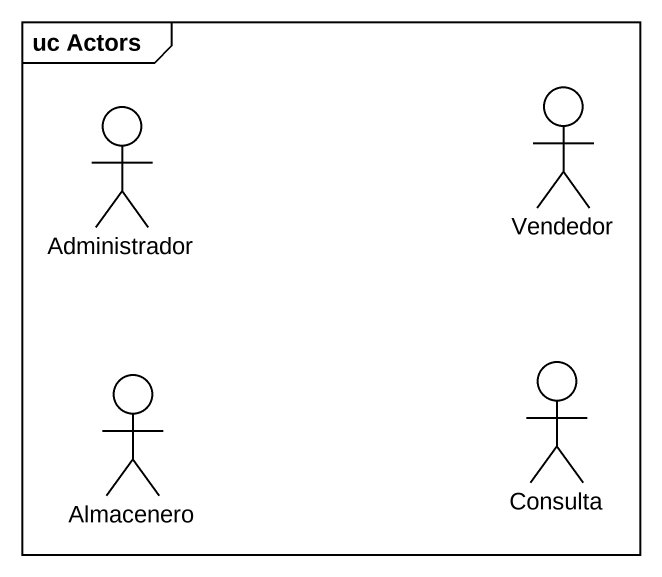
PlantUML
@startuml
mainframe uc Actors
actor Administrador
actor Vendedor
actor Almacenero
actor Consulta
@enduml
